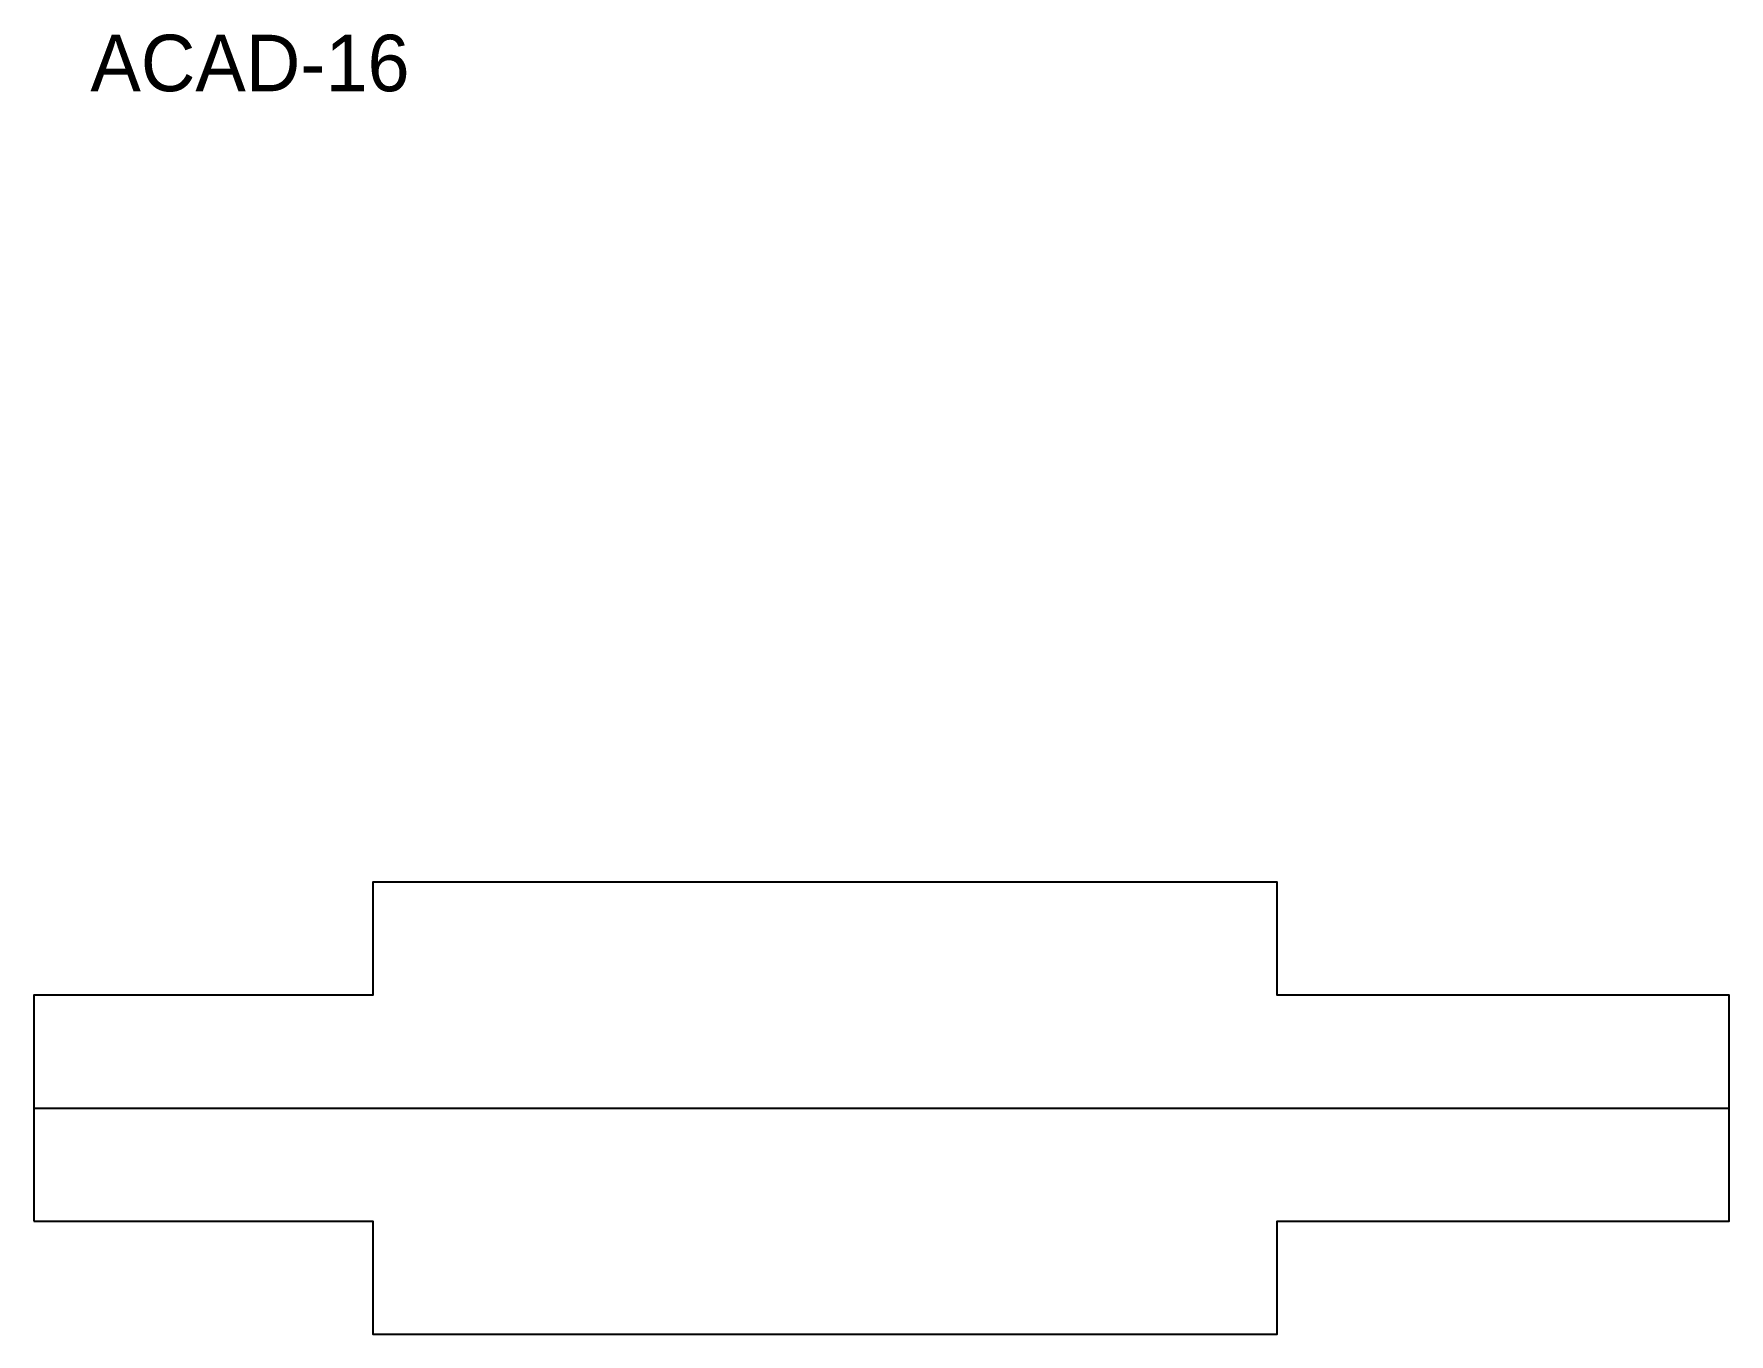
# Model space of a CAD drawing. Header units: millimetres. Extents: x 0 to 150, y 15 to 130.
import ezdxf

# ---------------------------------------------------------------- set-up
doc = ezdxf.new("R2010")
doc.units = ezdxf.units.MM
for name, color, linetype in [('ANNOTATION', 7, 'Continuous'), ('CENTER', 7, 'Continuous'), ('OUTLINE', 7, 'Continuous')]:
    doc.layers.add(name, color=color, linetype=linetype)

msp = doc.modelspace()

# ---------------------------------------------------------------- linework, layer by layer
at = {"layer": 'CENTER'}
msp.add_line((0, 35), (150, 35), dxfattribs=at)
at = {"layer": 'OUTLINE'}
msp.add_lwpolyline([(0, 25), (30, 25), (30, 15), (110, 15), (110, 25), (150, 25), (150, 45), (110, 45), (110, 55), (30, 55), (30, 45), (0, 45)], close=True, dxfattribs=at)

# ---------------------------------------------------------------- texts
at = {"layer": 'ANNOTATION'}
msp.add_text('ACAD-16', height=5, dxfattribs=at).set_placement((5, 125))

doc.saveas('drawing.dxf')
